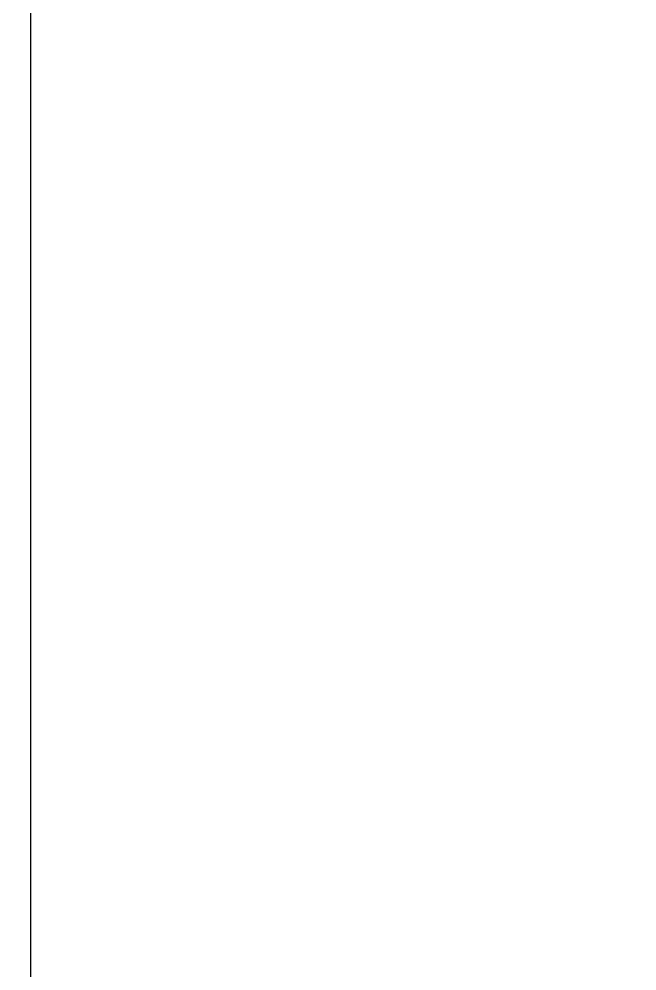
# Model space of a CAD drawing. Header units: centimetres. Extents: x 0 to 802, y 200 to 1000.
# Drawn here: x 27.51 to 54.22, y 639.62 to 680.74 of the extents above; entities that cross this region are included whole.
import ezdxf

# ---------------------------------------------------------------- set-up
doc = ezdxf.new("R2010")
doc.units = ezdxf.units.CM
doc.layers.add('wall', color=7, linetype='Continuous', true_color=0xbf3f3f)
doc.layers.add('wood', color=7, linetype='Continuous', true_color=0xcdb38b)

msp = doc.modelspace()

# ---------------------------------------------------------------- linework, layer by layer
at = {"layer": 'wall'}
msp.add_open_spline([(28, 1000, 305.004), (28, 911.111, 305.004), (28, 822.222, 305.004), (28, 733.333, 305.004), (28, 644.444, 305.004), (28, 555.556, 305.004), (28, 466.667, 305.004), (28, 377.778, 305.004), (28, 288.889, 305.004), (28, 200, 305.004)], degree=9, dxfattribs=at)
at = {"layer": 'wood'}
for points in [[(60, 600, 30.714), (10, 600, 30.714), (10, 1000, 30.714), (60, 1000, 30.714)], [(60, 600, 39.286), (10, 600, 39.286), (10, 1000, 39.286), (60, 1000, 39.286)], [(60, 600, 47.857), (10, 600, 47.857), (10, 1000, 47.857), (60, 1000, 47.857)], [(60, 600, 56.429), (10, 600, 56.429), (10, 1000, 56.429), (60, 1000, 56.429)]]:
    msp.add_open_spline(points, degree=1, knots=[0, 0, 50, 1050, 1100, 1100], dxfattribs=at)

doc.saveas('drawing.dxf')
